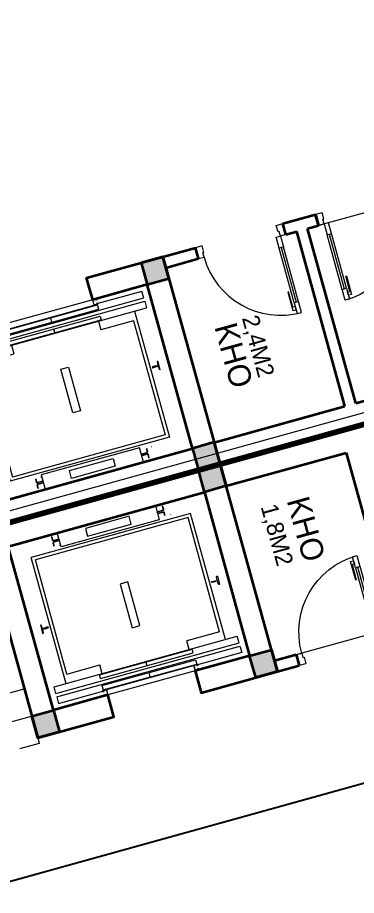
# Model space of a CAD drawing. Header units: metres. Extents: x 568336 to 569219, y 2065964 to 2066430.
# Drawn here: x 568459.33 to 568462.32, y 2066324.35 to 2066332.1 of the extents above; entities that cross this region are included whole.
import ezdxf

# ---------------------------------------------------------------- set-up
doc = ezdxf.new("R2010")
doc.units = ezdxf.units.M
doc.linetypes.add('$AUDIT_BAD_LTYPE2', pattern=[0])
doc.linetypes.add('HIDDEN', pattern=[0.375, 0.25, -0.125])
doc.layers.get('0').update_dxf_attribs({"linetype": 'CONTINUOUS'})
doc.layers.get('DEFPOINTS').update_dxf_attribs({"linetype": 'CONTINUOUS'})
doc.layers.add('-AREA', color=2, linetype='CONTINUOUS', plot=False)
for name, color, linetype, lineweight in [('-CONCRETE', 1, 'CONTINUOUS', 35), ('-DIM', 9, 'CONTINUOUS', 13), ('-DOOR', 137, 'CONTINUOUS', 9), ('-HATCH', 8, 'CONTINUOUS', 5), ('-LINE1', 7, 'CONTINUOUS', 18), ('-LINE2', 252, 'CONTINUOUS', 9), ('-TEXT', 7, 'CONTINUOUS', 15), ('-WALL', 4, 'CONTINUOUS', 35), ('TEXT25', 2, 'CONTINUOUS', 13)]:
    doc.layers.add(name, color=color, linetype=linetype, lineweight=lineweight)
doc.layers.add('-RANH GIOI LO DAT', color=12, linetype='CONTINUOUS')
doc.styles.add('KTHUOC', font='', dxfattribs={"width": 0.8})
doc.styles.add('T1', font='', dxfattribs={"height": 200})
doc.styles.add('vnavanth', font='', dxfattribs={"width": 0.8})
doc.styles.get('KTHUOC').set_extended_font_data('.VnArial NarrowH')
doc.styles.get('T1').set_extended_font_data('VNgeometric Light')
doc.styles.get('vnavanth').set_extended_font_data('.VnAvantH')
doc.dimstyles.new('tien', dxfattribs={"dimscale": 0, "dimtxt": 1.5, "dimasz": 0.75, "dimexe": 0.45, "dimexo": 0, "dimgap": 0.25, "dimtad": 1, "dimzin": 1, "dimtxsty": 'KTHUOC', "dimblk1": 'ARCHTICK', "dimblk2": 'ARCHTICK', "dimsah": 1, "dimcen": 1, "dimdle": 0.45, "dimclrd": 37, "dimclre": 37, "dimclrt": 7, "dimaunit": 1, "dimadec": 0, "dimazin": 0, "dimtfac": 1, "dimtix": 1, "dimtofl": 0, "dimtmove": 2, "dimatfit": 3, "dimldrblk": 'ARCHTICK', "dimfxl": 1, "dimtfill": 1, "dimtolj": 1, "dimtzin": 1, "dimarcsym": 0})

# ---------------------------------------------------------------- blocks, each defined once
blk = doc.blocks.new('X-5M-DH-2-CORE$0$A$C75E80C28')
at = {"layer": '-LINE2', "linetype": 'Continuous', "ltscale": 2}
for p, q in [((-510.0000099998433, -21.5000000000291), (-510.0000099998579, -50.60000000000582)), ((-506.8000099998899, -21.5000000000291), (-510.0000099998433, -21.5000000000291)), ((-506.8000099998899, -21.5000000000291), (-506.8000099999044, -50.60000000000582)), ((-456.2000100000296, -56.79999999998836), (-500.6000099999364, -56.80000000001746)), ((-456.2000100000441, -60), (-500.600009999951, -60.0000000000291)), ((-456.2000100000296, -70), (-500.6000099999364, -70.0000000000291)), ((-456.2000100000296, -73.19999999995343), (-500.6000099999364, -73.19999999998254)), ((-453.2000100000441, -63), (-453.2000100000296, -67)), ((-450.0000099998579, -63), (-450.0000099998433, -67)), ((450.0000100000616, -63), (450.0000100000761, -67)), ((453.200010000015, -63), (453.2000100000296, -67)), ((456.2000100000296, -56.79999999998836), (500.6000100000529, -56.79999999998836)), ((456.200010000015, -60), (500.6000100000383, -60)), ((456.2000100000296, -70), (500.6000100000529, -70)), ((456.2000100000296, -73.19999999995343), (500.6000100000529, -73.19999999995343)), ((506.8000100001227, -21.5), (510.0000100000761, -21.5)), ((506.8000100001227, -21.5), (506.8000100001082, -50.59999999997672)), ((510.0000100000761, -21.5), (510.0000100000616, -50.59999999997672)), ((-731.0000002632733, -148.9999999649008), (730.9999997367267, -148.9999999649299)), ((-731.0000002698944, -1304.999999934109), (-731.0000002632733, -148.9999999649008)), ((-556.8000102631631, -112.4999999912397), (-560.0000102631166, -112.4999999912397)), ((-510.0000099998579, -108.5000000000291), (-510.0000099998433, -79.39999999999418)), ((-506.8000099999044, -108.5000000000291), (-506.8000099998899, -79.39999999999418)), ((456.800009736864, -112.4999999912397), (460.0000097368174, -112.4999999912397)), ((506.8000100001227, -108.5), (506.8000100001227, -79.39999999996508)), ((510.0000100000761, -108.5), (510.0000100000761, -79.39999999996508)), ((730.9999997301056, -1304.999999934109), (730.9999997367267, -148.9999999649299)), ((-700.0000002632733, -178.9999999649008), (699.9999997367267, -178.9999999649299)), ((-700.0000002699089, -1224.999999934109), (-700.0000002632733, -178.9999999649008)), ((699.9999997300911, -1224.999999934109), (699.9999997367267, -178.9999999649299)), ((-700.0000002699089, -1224.999999934109), (-400.0000002699089, -1224.999999934138)), ((-400.0000002698944, -1304.999999934138), (-400.0000002699089, -1224.999999934138)), ((699.9999997300911, -1224.999999934109), (399.9999997300911, -1224.999999934109)), ((399.9999997301056, -1304.999999934109), (399.9999997300911, -1224.999999934109)), ((839.9999997301056, -1304.999999934109), (-840.0000002698944, -1304.999999934109)), ((-840.0000002698944, -1364.999999934109), (-840.0000002698944, -1304.999999934109)), ((424.9999997301056, -1308.999999934109), (-425.0000002698944, -1308.999999934109)), ((-425.0000002699089, -1342.999999934109), (-425.0000002698944, -1308.999999934109)), ((-2.6989437174052e-07, -1308.999999934109), (-2.699089236557484e-07, -1342.999999934109)), ((424.9999997300911, -1342.999999934109), (424.9999997301056, -1308.999999934109)), ((839.9999997301056, -1364.999999934109), (839.9999997301056, -1304.999999934109)), ((839.9999997301056, -1364.999999934109), (-840.0000002698944, -1364.999999934109)), ((839.9999997301056, -1394.999999934109), (-840.0000002698944, -1394.999999934109)), ((-840.0000002698944, -1394.999999934109), (-840.0000002698944, -1454.999999934109)), ((424.9999997300911, -1342.999999934109), (-425.0000002699089, -1342.999999934109)), ((839.9999997301056, -1394.999999934109), (839.9999997301056, -1454.999999934109)), ((-840.0000002698944, -1454.999999934109), (-435.0000002698944, -1454.999999934109)), ((-435.0000002698944, -1449.999999934109), (-435.0000002699089, -1459.999999934109)), ((-435.0000002698944, -1449.999999934109), (-400.0000002698944, -1449.999999934138)), ((-435.0000002699089, -1459.999999934109), (-425.0000002699089, -1459.999999934109)), ((-433.4000002698012, -1451.599999934086), (-433.4000002698012, -1458.399999934074)), ((-433.4000002698012, -1451.599999934086), (-401.6000002697547, -1451.599999934086)), ((-433.4000002698012, -1458.399999934074), (-425.0000002698944, -1458.399999934074)), ((429.9999997300911, -1405.999999934138), (-430.0000002699089, -1405.999999934109)), ((-430.0000002699089, -1405.999999934109), (-430.0000002698944, -1445.999999934109)), ((429.9999997301056, -1445.999999934138), (-430.0000002698944, -1445.999999934109)), ((-425.0000002698944, -1458.399999934074), (-425.0000002699089, -1459.999999934109)), ((-401.6000002697547, -1451.599999934086), (-401.6000002697256, -1498.399999934074)), ((399.9999997301056, -1449.999999934109), (-400.0000002698944, -1449.999999934138)), ((-400.0000002698944, -1449.999999934138), (-400.0000002698653, -1499.999999934138)), ((-2.699089236557484e-07, -1405.999999934109), (-2.6989437174052e-07, -1445.999999934109)), ((399.9999997301056, -1449.999999934109), (399.9999997301347, -1499.999999934109)), ((434.9999997301056, -1449.999999934109), (399.9999997301056, -1449.999999934109)), ((401.5999997301988, -1451.599999934086), (401.5999997302279, -1498.399999934074)), ((433.3999997302453, -1451.599999934086), (401.5999997301988, -1451.599999934086)), ((433.3999997302453, -1458.399999934074), (424.9999997301056, -1458.399999934074)), ((424.9999997301056, -1458.399999934074), (424.9999997301056, -1459.999999934109)), ((434.9999997301056, -1459.999999934109), (424.9999997301056, -1459.999999934109)), ((429.9999997300911, -1405.999999934138), (429.9999997301056, -1445.999999934138)), ((433.3999997302453, -1451.599999934086), (433.3999997302453, -1458.399999934074)), ((434.9999997301056, -1449.999999934109), (434.9999997301056, -1459.999999934109)), ((839.9999997301056, -1454.999999934109), (434.9999997301056, -1454.999999934109)), ((-435.0000002698653, -1489.999999934109), (-435.0000002698653, -1499.999999934109)), ((-435.0000002698653, -1489.999999934109), (-425.0000002698653, -1489.999999934109)), ((-435.0000002698653, -1499.999999934109), (-400.0000002698653, -1499.999999934138)), ((-433.4000002697721, -1491.599999934086), (-433.4000002697721, -1498.399999934074)), ((-433.4000002697721, -1491.599999934086), (-425.0000002698653, -1491.599999934086)), ((-433.4000002697721, -1498.399999934074), (-401.6000002697256, -1498.399999934074)), ((-425.0000002698653, -1489.999999934109), (-425.0000002698653, -1491.599999934086)), ((434.9999997301347, -1499.999999934109), (399.9999997301347, -1499.999999934109)), ((433.3999997302744, -1498.399999934074), (401.5999997302279, -1498.399999934074)), ((424.9999997301347, -1489.999999934109), (424.9999997301347, -1491.599999934086)), ((434.9999997301347, -1489.999999934109), (424.9999997301347, -1489.999999934109)), ((433.3999997302744, -1491.599999934086), (424.9999997301347, -1491.599999934086)), ((433.3999997302744, -1491.599999934086), (433.3999997302744, -1498.399999934074)), ((434.9999997301347, -1489.999999934109), (434.9999997301347, -1499.999999934109))]:
    blk.add_line(p, q, dxfattribs=at)
for points in [[(-450.0000000000146, 0), (-450, -130), (450, -130), (449.9999999999854, 0)], [(-200, -29), (200.0000000001164, -29), (200.0000000001164, -101), (-200, -101)], [(-36.0000002632587, -583.9999999649008), (35.9999997367413, -583.9999999649008), (35.99999973675585, -983.9999999649008), (-36.00000026324415, -983.9999999649008)]]:
    blk.add_lwpolyline(points, close=True, dxfattribs=at)
for points in [[(-780.0000002632587, -788.9999999649008), (-751.0000002632587, -788.9999999649299, 0.414213562373095), (-750.0000002632733, -787.9999999649008), (-750.0000002632587, -783.9999999649008), (-750.0000002632587, -779.9999999649008, 0.414213562373095), (-751.0000002632733, -778.9999999649299), (-780.0000002632733, -778.9999999649881, -0.2569775838576673), (-784.1207396915852, -781.9399999648449), (-797.9000002631656, -781.939999964874, -0.414213562373095), (-800.9000002631656, -778.939999964874), (-804.0000002632587, -749.4999999649008, 0.414213562373095), (-807.0000002632587, -746.4999999649008), (-812.0000002632587, -746.4999999649008), (-812.0000002632587, -783.9999999649008), (-812.0000002632587, -821.4999999649008), (-807.0000002632587, -821.4999999649008, 0.414213562373095), (-804.0000002632587, -818.4999999649008), (-800.9000002631656, -789.0599999648693, -0.414213562373095), (-797.9000002631656, -786.0599999648693), (-784.1207396915852, -786.0599999648402, -0.2569775838576673), (-780.0000002632587, -788.9999999647553)], [(779.9999997367413, -788.9999999649299), (750.9999997367413, -788.9999999649008, -0.414213562373095), (749.9999997367267, -787.9999999649299), (749.9999997367413, -783.9999999649299), (749.9999997367413, -779.9999999649299, -0.414213562373095), (750.9999997367267, -778.9999999649008), (779.9999997368432, -778.9999999650172, 0.2569775838576673), (784.1207391653006, -781.939999964874), (797.899999736881, -781.9399999648449, 0.414213562373095), (800.899999736881, -778.9399999648449), (803.9999997367413, -749.4999999649008, -0.414213562373095), (806.9999997367413, -746.4999999649008), (811.9999997367413, -746.4999999649008), (811.9999997367413, -783.9999999649008), (811.9999997367413, -821.4999999649008), (806.9999997367413, -821.4999999649008, -0.414213562373095), (803.9999997367413, -818.4999999649008), (800.899999736881, -789.0599999648402, 0.414213562373095), (797.899999736881, -786.0599999648402), (784.1207391653006, -786.0599999648693, 0.2569775838576672), (779.9999997368577, -788.9999999647844)]]:
    blk.add_lwpolyline(points, format="xyb", dxfattribs=at)
for centre, radius, start, end in [((-500.600009999951, -50.60000000000582), 9.400000000001475, 180, 270), ((-500.6000099999364, -79.39999999999418), 9.399999999997844, 90, 180), ((-500.600009999951, -50.60000000000582), 6.200000000004374, 180, 270), ((-500.6000099999364, -79.39999999999418), 6.19999999999734, 90, 180), ((-456.2000100000441, -63), 6.19999999999713, 0, 90), ((-456.2000100000441, -63), 3.000000000000045, 0, 90), ((-456.2000100000296, -67), 6.20000000000076, 270, 0), ((-456.2000100000296, -67), 2.999999999999834, 270, 0), ((456.200010000015, -63), 6.19999999999713, 90, 180), ((456.2000100000296, -67), 6.20000000000076, 180, 270), ((456.200010000015, -63), 3.000000000000045, 90, 180), ((456.2000100000296, -67), 2.999999999999834, 180, 270), ((500.6000100000383, -50.59999999997672), 6.200000000004374, 270, 0), ((500.6000100000383, -50.59999999997672), 9.400000000001475, 270, 0), ((500.6000100000529, -79.39999999996508), 9.399999999997844, 0, 90), ((500.6000100000529, -79.39999999996508), 6.19999999999734, 0, 90)]:
    blk.add_arc(centre, radius, start, end, dxfattribs=at)
blk = doc.blocks.new('A$C5C575821')
at = {"layer": '-CONCRETE'}
h = blk.add_hatch(color=256, dxfattribs=at)
h.dxf.hatch_style = 1
h.paths.add_polyline_path([(-0.00237559899687767, 200.0000000000146), (-0.00237559899687767, 1.455191522836685e-11), (199.9976244010031, 1.455191522836685e-11), (199.9976244010031, 200.0000000000146)])
blk.add_lwpolyline([(-0.00237559899687767, 1.455191522836685e-11), (199.9976244010031, 1.455191522836685e-11), (199.9976244010031, 200.0000000000146), (-0.00237559899687767, 200.0000000000146)], close=True, dxfattribs=at)
blk = doc.blocks.new('A$C3F71457E')
at = {"layer": '-CONCRETE'}
blk.add_lwpolyline([(-8.760252967476845e-09, -100.0000002632005), (0, 400), (-1500, 400.0000000000582), (-1500.00000001755, -1399.999999999942), (-1.754960976541042e-08, -1400), (-7.895869202911854e-08, -900.0000002632005), (199.9999999912397, -900.0000002982852), (199.9999999824504, -1600), (-1700.00000001755, -1600), (-1700, 600), (200, 600), (199.9999999912397, -100.0000002982852), (6.140908226370811e-08, -100.0000002632005)], dxfattribs=at)
at = {"layer": '-LINE1'}
blk.add_line((-7.895869202911854e-08, -900.0000002632005), (-8.760252967476845e-09, -100.0000002632005), dxfattribs=at)
at = {"layer": '-WALL'}
for p in [(-1699.997624401003, 399.9999999999854), (0.00237559899687767, 399.9999999999854), (-1699.997624401081, -1599.999999999959), (0.002375601565972829, -1600.000000021305)]:
    blk.add_blockref('A$C5C575821', p, dxfattribs=at)
at = {"color": 2, "rotation": 90}
blk.add_blockref('X-5M-DH-2-CORE$0$A$C75E80C28', (-1500.00000000876, -499.9999999999418), dxfattribs=at)
blk = doc.blocks.new('*U18')
at = {"linetype": '$AUDIT_BAD_LTYPE2'}
for p, q in [((70, 100), (69.99999999999999, 599.9999999999982)), ((89.99999999999999, 599.9999999999982), (90, 100))]:
    blk.add_line(p, q, dxfattribs=at)
for points in [[(49.99999999999999, 599.9999999999982), (89.99999999999999, 599.9999999999982), (89.99999999999999, 699.9999999999982), (49.99999999999999, 699.9999999999982), (49.99999999999999, 599.9999999999982)], [(49.99999999999999, 602.9059272893337), (50, 100)], [(50, 100), (90, 100), (90, 0), (50, 0), (50, 100)]]:
    blk.add_lwpolyline(points)
for points in [[(118.2698876160139, 494.5156181119073), (118.2698876160139, 664.1349438079906), (89.99999999999999, 664.1349438079906), (89.99999999999999, 635.8650561920058), (112.6159100928053, 635.8650561920058), (112.6159100928053, 494.5156181119073)], [(0, 0), (50, 0), (50, -40), (60, -40), (60, -100.0001724930698), (0, -100.0001724930698)], [(799.9999999999982, 7.105427357601134e-15), (749.9999999999982, 7.105427357601134e-15), (749.9999999999982, -40), (739.9999999999982, -40), (739.9999999999982, -100.0001724930698), (799.9999999999982, -100.0001724930698)]]:
    blk.add_lwpolyline(points, close=True)
at = {"linetype": '$AUDIT_BAD_LTYPE2', "ltscale": 0.3}
blk.add_arc((50, 0), 699.9999999999982, 0, 90, dxfattribs=at)
blk = doc.blocks.new('M39-T1')
at = {"layer": '-AREA'}
blk.add_lwpolyline([(197384.1944173975, -1501083.341195617), (204384.3530554816, -1501083.341163391), (204384.3554308996, -1485201.731742), (197384.3554309268, -1485201.731742)], close=True, dxfattribs=at)
at = {"layer": '-HATCH'}
blk.add_line((199184.3554308861, -1488501.73174216), (199184.3554308566, -1487701.73174216), dxfattribs=at)
at = {"layer": '-LINE1'}
for p, q in [((198834.1165236432, -1491902.708600068), (198834.1165236432, -1490902.708600068)), ((199083.9742650187, -1491902.708600068), (199083.9742650187, -1490902.708600068)), ((199284.3554308261, -1490901.731742025), (199333.9742650187, -1490901.731742025)), ((199333.9742650187, -1490901.731742025), (199333.9742650186, -1491902.708600068))]:
    blk.add_line(p, q, dxfattribs=at)
at = {"layer": '-RANH GIOI LO DAT', "linetype": 'HIDDEN', "ltscale": 10, "const_width": 50}
blk.add_lwpolyline([(197384.3554308799, -1483201.731742124), (197384.3554313568, -1503530.874939661), (206384.3554308799, -1503469.83106635), (206384.3554308799, -1483201.731743078)], close=True, dxfattribs=at)
at = {"layer": '-WALL', "linetype": 'Continuous', "ltscale": 10}
for p, q in [((197384.3555039209, -1501083.341195616), (197384.3554308085, -1485201.731742078)), ((197584.3554308085, -1488701.731742025), (197584.3554308085, -1487601.731742105))]:
    blk.add_line(p, q, dxfattribs=at)
at = {"layer": '-WALL'}
for p, q in [((197584.3554307273, -1487601.731742105), (199184.3554308492, -1487601.731742164)), ((199184.3554308086, -1488701.731742021), (199184.355430816, -1488501.73174216)), ((199184.3554308861, -1488501.73174216), (199284.3554308861, -1488501.731742157)), ((199284.3554308086, -1488701.731742025), (199284.355430816, -1488501.731742157))]:
    blk.add_line(p, q, dxfattribs=at)
at = {"layer": '-DOOR', "xscale": -1, "rotation": 90}
blk.add_blockref('*U18', (199184.3554308861, -1487701.73174216), dxfattribs=at)
at = {"layer": '-WALL', "xscale": -1, "rotation": 180}
blk.add_blockref('A$C3F71457E', (199084.3554308261, -1490301.731742025), dxfattribs=at)
at = {"layer": '-TEXT', "color": 2, "style": 'vnavanth'}
blk.add_text('kho', height=199.9591899200177, dxfattribs=at).set_placement((197849.3006842516, -1488221.937078377))
at = {"layer": 'TEXT25', "style": 'T1'}
blk.add_text('1,8M2', height=150, rotation=1.005123984043621e-08, dxfattribs=at).set_placement((197840.7378931628, -1488457.888310099))
blk = doc.blocks.new('M40-T1')
at = {"layer": '-HATCH'}
blk.add_line((203754.0169095613, -1553305.988718231), (203754.016909575, -1554105.988718231), dxfattribs=at)
at = {"layer": '-LINE1'}
blk.add_lwpolyline([(205454.093350435, -1570135.131916246), (205454.0933499676, -1550205.988719187)], dxfattribs=at)
at = {"layer": '-RANH GIOI LO DAT', "linetype": 'HIDDEN', "ltscale": 10, "const_width": 50}
blk.add_lwpolyline([(194554.0933499628, -1550005.98871871), (194554.0933495009, -1565409.741094313), (199553.9783428008, -1570375.828611574), (205554.0933504397, -1570335.131916246), (205554.0933499628, -1550005.988719187)], close=True, dxfattribs=at)
at = {"layer": '-WALL'}
for p, q in [((205554.0933499629, -1552005.988718233), (205554.0933499629, -1567887.598139977)), ((205354.0933499629, -1554205.988718238), (205354.0933499629, -1552205.988718233)), ((203754.0168233147, -1554105.988718231), (203654.0167370682, -1554105.988718231)), ((203654.0168233147, -1554405.988718226), (203654.0168233147, -1554105.988718231)), ((203654.0168233148, -1554105.988718231), (203754.0168233148, -1554105.98871823)), ((203754.0168233147, -1554205.988718229), (203754.0168233147, -1554105.98871823)), ((205354.0933499629, -1554205.988718238), (203754.0168233147, -1554205.988718229)), ((203754.0168233147, -1554405.988718227), (203754.0168233147, -1554305.988718229)), ((205354.0933499623, -1554305.988718238), (203754.0168233142, -1554305.988718229)), ((205354.0933499629, -1555505.988718233), (205354.0933499629, -1554305.988718238)), ((203754.0168233147, -1554405.988718227), (203654.0168233147, -1554405.988718226)), ((203654.0168233147, -1555505.988718233), (203654.0168233147, -1555205.988718227)), ((203754.0168233147, -1555205.988718227), (203654.0168233147, -1555205.988718227)), ((203754.0168233147, -1555505.988718233), (203754.0168233147, -1555205.988718227))]:
    blk.add_line(p, q, dxfattribs=at)
at = {"layer": '-DOOR', "xscale": -1, "rotation": 270}
blk.add_blockref('*U18', (203754.0169095613, -1554105.988718231), dxfattribs=at)
at = {"layer": '-DOOR', "rotation": 270}
blk.add_blockref('*U18', (203754.0169095613, -1554405.988718227), dxfattribs=at)
at = {"layer": '-WALL', "rotation": 180}
blk.add_blockref('A$C3F71457E', (203854.0168232916, -1557105.988718233), dxfattribs=at)
at = {"layer": '-TEXT', "color": 2, "style": 'vnavanth'}
blk.add_text('kho', height=199.9591899200177, dxfattribs=at).set_placement((204369.7782446621, -1555233.738065503))
at = {"layer": 'TEXT25', "style": 'T1'}
blk.add_text('2,4M2', height=150, rotation=359.9999999899487, dxfattribs=at).set_placement((204359.8817027454, -1554977.845567503))
blk = doc.blocks.new('_ArchTick')
at = {"color": 0, "linetype": 'ByBlock', "const_width": 0.15}
blk.add_lwpolyline([(-0.5, -0.5), (0.5, 0.5)], dxfattribs=at)
blk = doc.blocks.new('*D169')
at = {"color": 37, "lineweight": -2, "transparency": 16777216}
for p, q in [((568464.4927321873, 2066329.086739324), (568465.426702919, 2066325.709572742)), ((568449.5659999228, 2066321.790114927), (568465.7404753941, 2066326.263239459)), ((568449.1856959085, 2066324.853509035), (568450.1196666402, 2066321.476342452))]:
    blk.add_line(p, q, dxfattribs=at)
at = {"layer": 'DEFPOINTS', "color": 0, "transparency": 16777216}
for p in [(568464.4927321873, 2066329.086739324), (568465.3067557979, 2066326.143292338), (568449.1856959085, 2066324.853509035)]:
    blk.add_point(p, dxfattribs=at)
at = {"color": 37, "lineweight": -2, "transparency": 16777216, "xscale": 0.75, "yscale": 0.75, "zscale": 0.75}
for p, rotation in [((568465.3067557979, 2066326.143292338), 15.45902434154191), ((568449.9997195192, 2066321.910062048), 195.4590243415419)]:
    blk.add_blockref('_ArchTick', p, dxfattribs=dict(at, rotation=rotation))
at = {"color": 7, "transparency": 16777216, "insert": (568457.3463243038, 2066325.136452361), "char_height": 1.5, "attachment_point": 5, "rotation": 15.459024341541907, "style": 'KTHUOC', "bg_fill": 3, "box_fill_scale": 1.1, "bg_fill_color": 256, "bg_fill_true_color": 13158600, "bg_fill_transparency": 0}
blk.add_mtext('\\A1;15,88 ', dxfattribs=at)

msp = doc.modelspace()

# ---------------------------------------------------------------- block references
at = {"layer": '-DIM', "xscale": 0.001, "yscale": 0.001, "zscale": 0.001, "rotation": 285.4590240781233}
msp.add_blockref('M39-T1', (569843.3491997421, 2066915.209253898), dxfattribs=at)

# ---------------------------------------------------------------- next in the draw order: block references
at = {"layer": '-DIM', "xscale": 0.001, "yscale": 0.001, "zscale": 0.001, "rotation": 285.4590240807851}
msp.add_blockref('M40-T1', (569905.5589305463, 2066940.890039733), dxfattribs=at)

# ---------------------------------------------------------------- next in the draw order: dimensions: what is measured, and where the dimension line sits
dim = msp.add_aligned_dim(p1=(568449.1856959084, 2066324.853509035), p2=(568464.4927321873, 2066329.086739325), distance=-3.0539342829297453, dimstyle='tien', override={"dimscale": 1, "dimpost": ' '})
dim.commit()
dim.dimension.update_dxf_attribs({"geometry": '*D169', "text_midpoint": (568457.3463243038, 2066325.136452361)})

doc.saveas('drawing.dxf')
